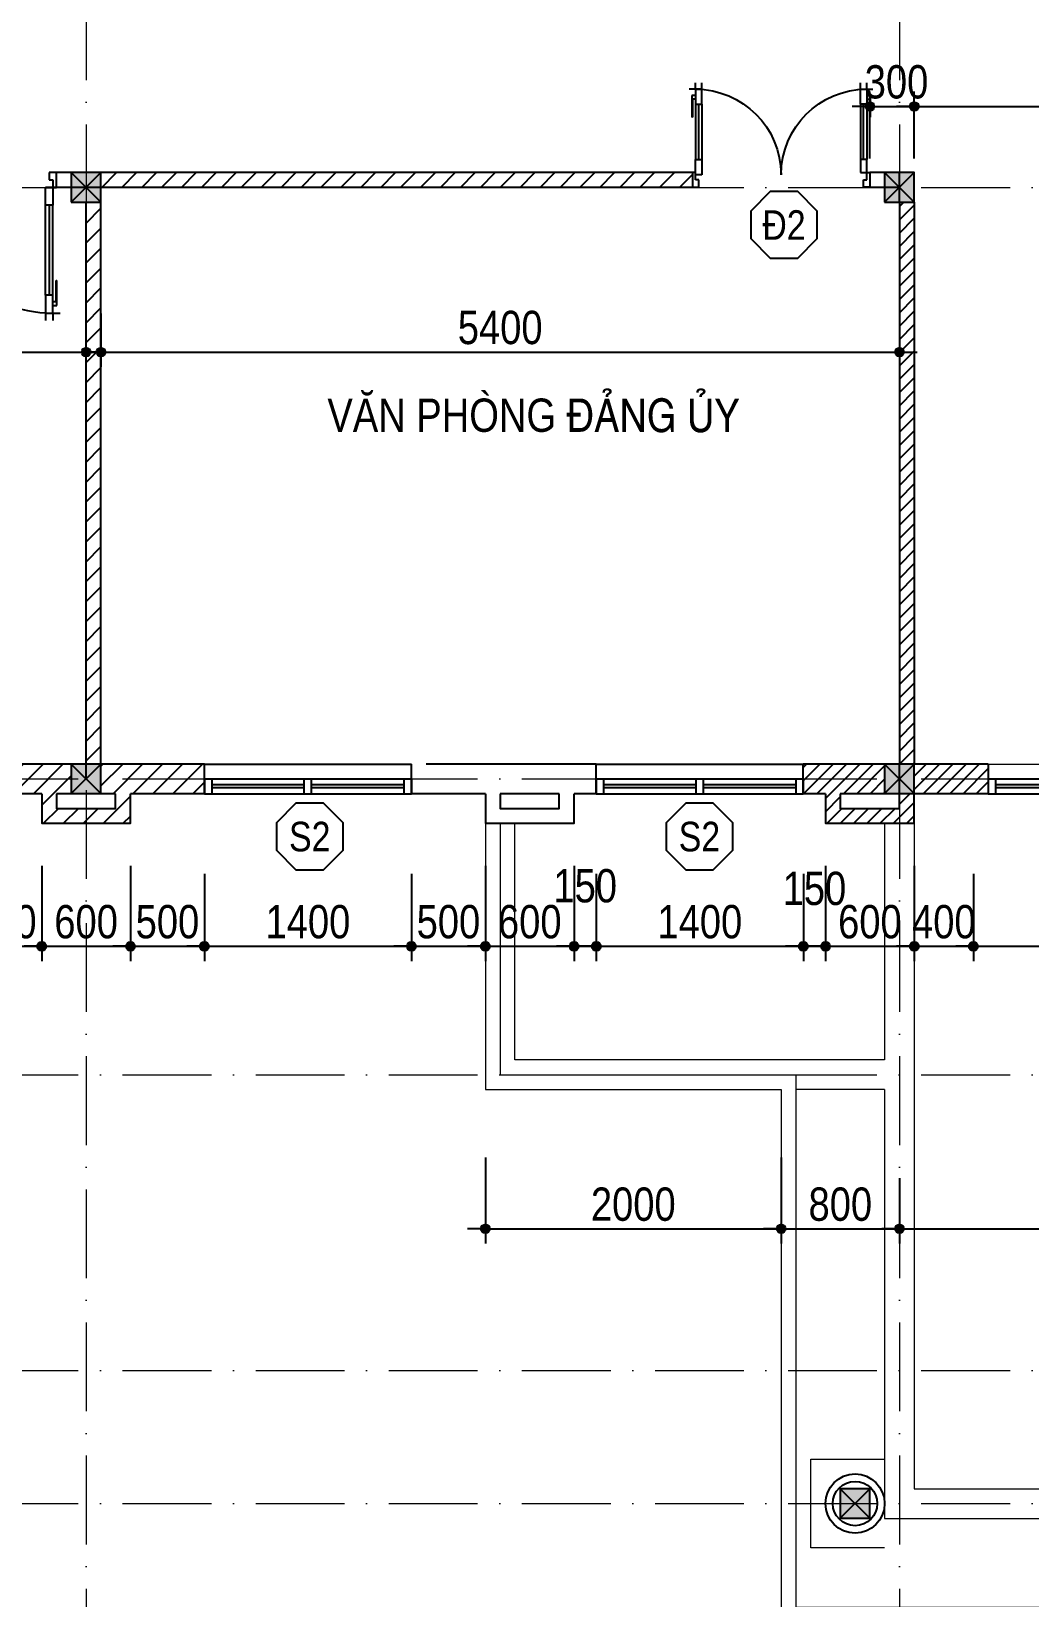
# Model space of a CAD drawing. Extents: x -1107188 to -523840, y 39692 to 514392.
# Drawn here: x -1050961 to -1044211, y 494816 to 505407 of the extents above; entities that cross this region are included whole.
import ezdxf
from ezdxf.enums import TextEntityAlignment as Align

# ---------------------------------------------------------------- set-up
doc = ezdxf.new("R2010")
doc.units = 0
doc.linetypes.add('ACAD_ISO10W100', pattern=[18, 12, -3, 0, -3])
doc.layers.get('DEFPOINTS').update_dxf_attribs({"linetype": 'CONTINUOUS'})
for name, color, linetype in [('009', 251, 'CONTINUOUS'), ('DIM', 1, 'CONTINUOUS'), ('DOOR', 20, 'CONTINUOUS'), ('MEDIUM', 2, 'CONTINUOUS'), ('TAGS', 60, 'CONTINUOUS'), ('TEXT', 7, 'CONTINUOUS'), ('TUONG', 131, 'CONTINUOUS'), ('WALL', 4, 'CONTINUOUS')]:
    doc.layers.add(name, color=color, linetype=linetype)
doc.layers.add('NET-THAY', color=2, linetype='CONTINUOUS', lineweight=13)
doc.layers.add('TRUC', color=24, linetype='CONTINUOUS', lineweight=0)
doc.styles.add('1', font='', dxfattribs={"height": 250})
doc.styles.add('HEL-CONDENSE', font='')
doc.styles.add('VNI-HELVE-CONDENSEN', font='')
doc.styles.get('1').set_extended_font_data('VNI-Helve-Condense')
doc.styles.get('HEL-CONDENSE').set_extended_font_data('VNI-Helve-Condense')
doc.styles.get('VNI-HELVE-CONDENSEN').set_extended_font_data('VNI-Helve-Condense')
doc.dimstyles.new('D100', dxfattribs={"dimtxt": 225, "dimasz": 1.2, "dimexe": 100, "dimexo": 0, "dimgap": 50, "dimtad": 1, "dimdec": 0, "dimzin": 13, "dimdsep": 46, "dimtxsty": 'HEL-CONDENSE', "dimblk": 'D50', "dimcen": 0, "dimclrd": 1, "dimclre": 1, "dimclrt": 7, "dimadec": 0, "dimazin": 0, "dimtfac": 1, "dimtdec": 0, "dimtmove": 0, "dimatfit": 3, "dimldrblk": 'D50', "dimfxl": 1, "dimtolj": 1, "dimtzin": 13, "dimarcsym": 0})

# ---------------------------------------------------------------- blocks, each defined once
blk = doc.blocks.new('A$C6E0044D6')
at = {"layer": 'DOOR'}
for p, q in [((-25, 925), (-25, 975)), ((25, 925), (25, 975)), ((-25, 925), (-75, 925)), ((-25, 874), (-53, 874)), ((-53, 874), (-53, 705)), ((25, 925), (-25, 925)), ((-25, 925), (-25, 805)), ((-25, 874), (-25, 846)), ((25, 805), (25, 925)), ((-25, 846), (-48, 846)), ((-48, 846), (-48, 705)), ((-25, 828), (-25, 195)), ((-25, 805), (25, 805)), ((0, 195), (0, 805)), ((25, 805), (25, 195)), ((-48, 705), (-53, 705)), ((-25, 195), (25, 195)), ((-25, 75), (-25, 195)), ((25, 195), (25, 75)), ((-25, 75), (-50, 75)), ((-50, 75), (-50, -25)), ((-25, 25), (-25, 75)), ((25, 75), (-25, 75)), ((0, 25), (-25, 25)), ((0, -25), (0, 25)), ((800, -25), (800, 25)), ((800, 25), (825, 25)), ((825, 25), (825, 75)), ((825, 75), (850, 75)), ((850, 75), (850, -25)), ((-50, -25), (0, -25)), ((850, -25), (800, -25))]:
    blk.add_line(p, q, dxfattribs=at)
at = {"layer": 'DOOR', "color": 251}
blk.add_arc((-25, 75), 850, 0, 90, dxfattribs=at)
blk = doc.blocks.new('s11')
at = {"layer": 'DOOR'}
for p, q in [((0, 0), (0, -100)), ((1400, 0), (0, 0)), ((50, 0), (50, -100)), ((1350, 0), (1350, -100)), ((1400, 0), (1400, -100)), ((1400, -100), (0, -100))]:
    blk.add_line(p, q, dxfattribs=at)
at = {"layer": 'DOOR', "linetype": 'ByBlock', "lineweight": -2}
for p, q in [((675, -100), (675, 0)), ((725, -100), (725, 0))]:
    blk.add_line(p, q, dxfattribs=at)
at = {"layer": 'DOOR', "color": 251}
for p, q in [((50, -40), (675, -40)), ((50, -60), (675, -60)), ((725, -40), (1350, -40)), ((725, -60), (1350, -60))]:
    blk.add_line(p, q, dxfattribs=at)
blk = doc.blocks.new('A$C225A2996')
at = {"layer": 'WALL'}
blk.add_hatch(color=4, dxfattribs=at).paths.add_polyline_path([(531, 82), (731, 82), (731, 282), (531, 282)])
at = {"layer": 'WALL', "color": 4}
for p, q in [((531, 282), (731, 82)), ((531, 82), (731, 282))]:
    blk.add_line(p, q, dxfattribs=at)
blk.add_lwpolyline([(531, 82), (731, 82), (731, 282), (531, 282)], close=True, dxfattribs=at)
blk = doc.blocks.new('KH-CUADI')
at = {"layer": 'TAGS'}
blk.add_lwpolyline([(-124, 300), (-300, 124), (-300, -124), (-124, -300), (124, -300), (300, -124), (300, 124), (124, 300)], close=True, dxfattribs=at)
at = {"layer": 'TAGS', "style": 'VNI-HELVE-CONDENSEN'}
blk.add_attdef('D', text='', height=300, dxfattribs=at).set_placement((0, 0), align=Align.MIDDLE)
blk = doc.blocks.new('A$C48B57989')
at = {"layer": 'DOOR'}
for p, q in [((-446, 752), (-403, 752)), ((-446, 652), (-446, 752)), ((-403, 752), (-403, 702)), ((711, 752), (711, 702)), ((754, 752), (711, 752)), ((754, 652), (754, 752)), ((-425, 652), (-446, 652)), ((-403, 702), (-425, 702)), ((-425, 702), (-425, 652)), ((-382, 667), (-425, 667)), ((-425, 667), (-425, 564)), ((-382, 564), (-382, 667)), ((690, 564), (690, 652)), ((690, 652), (733, 652)), ((711, 702), (733, 702)), ((733, 702), (733, 652)), ((733, 652), (754, 652)), ((733, 652), (733, 564)), ((-425, 564), (-382, 564)), ((-425, 171), (-425, 564)), ((-403, 564), (-403, 191)), ((-382, 191), (-382, 564)), ((690, 191), (690, 564)), ((733, 564), (690, 564)), ((711, 564), (711, 191)), ((733, 171), (733, 564)), ((-449, 132), (-449, 277)), ((-444, 277), (-449, 277)), ((-444, 156), (-444, 277)), ((752, 156), (752, 277)), ((752, 277), (757, 277)), ((757, 132), (757, 277)), ((-425, 132), (-449, 132)), ((-425, 156), (-444, 156)), ((-425, 191), (-382, 191)), ((-425, 88), (-425, 191)), ((-425, 132), (-425, 156)), ((-382, 191), (-382, 88)), ((733, 191), (690, 191)), ((690, 191), (690, 88)), ((733, 88), (733, 191)), ((733, 132), (733, 156)), ((733, 156), (752, 156)), ((733, 132), (757, 132)), ((-425, 88), (-467, 88)), ((-425, 88), (-425, 45)), ((-382, 88), (-425, 88)), ((-382, 88), (-382, 45)), ((690, 88), (690, 45)), ((690, 88), (733, 88)), ((733, 88), (733, 45)), ((733, 88), (775, 88))]:
    blk.add_line(p, q, dxfattribs=at)
at = {"layer": 'DOOR', "color": 251}
for centre, major_axis, start_param, end_param in [((-425, 667), (409, 409), 3.926991, 5.497787), ((733, 667), (-409, 409), 0.785398, 2.356194)]:
    blk.add_ellipse(centre, major_axis=major_axis, ratio=1, start_param=start_param, end_param=end_param, dxfattribs=at)
blk = doc.blocks.new('D50')
at = {"layer": 'DIM'}
blk.add_hatch(color=256, dxfattribs=at).paths.add_polyline_path([(25, 0, 1), (-25, 0, 1)])
blk.add_line((25, 0), (100, 0), dxfattribs=at)
blk.add_circle((0, 0), 25, dxfattribs=at)
blk = doc.blocks.new('*D442')
at = {"layer": 'DEFPOINTS', "color": 0, "transparency": 16777216}
for p in [(-1051391, 499709), (-1050891, 499763), (-1050891, 499220)]:
    blk.add_point(p, dxfattribs=at)
at = {"layer": 'DIM', "color": 1, "lineweight": -2, "transparency": 16777216}
for p, q in [((-1051391, 499709), (-1051391, 499120)), ((-1050891, 499763), (-1050891, 499120)), ((-1051390, 499220), (-1050893, 499220))]:
    blk.add_line(p, q, dxfattribs=at)
at = {"layer": 'DIM', "color": 1, "lineweight": -2, "transparency": 16777216, "xscale": 1.199999999999999, "yscale": 1.199999999999999, "zscale": 1.199999999999999, "rotation": 180}
blk.add_blockref('D50', (-1051391, 499220), dxfattribs=at)
at = {"layer": 'DIM', "color": 1, "lineweight": -2, "transparency": 16777216, "xscale": 1.199999999999999, "yscale": 1.199999999999999, "zscale": 1.199999999999999}
blk.add_blockref('D50', (-1050891, 499220), dxfattribs=at)
at = {"layer": 'DIM', "color": 7, "transparency": 16777216, "insert": (-1051141, 499385), "char_height": 225, "attachment_point": 5, "style": 'HEL-CONDENSE'}
blk.add_mtext('\\A1;500', dxfattribs=at)
blk = doc.blocks.new('*D443')
at = {"layer": 'DEFPOINTS', "color": 0, "transparency": 16777216}
for p in [(-1050891, 499763), (-1050291, 499763), (-1050291, 499220)]:
    blk.add_point(p, dxfattribs=at)
at = {"layer": 'DIM', "color": 1, "lineweight": -2, "transparency": 16777216}
for p, q in [((-1050891, 499763), (-1050891, 499120)), ((-1050291, 499763), (-1050291, 499120)), ((-1050890, 499220), (-1050293, 499220))]:
    blk.add_line(p, q, dxfattribs=at)
at = {"layer": 'DIM', "color": 1, "lineweight": -2, "transparency": 16777216, "xscale": 1.199999999999999, "yscale": 1.199999999999999, "zscale": 1.199999999999999, "rotation": 180}
blk.add_blockref('D50', (-1050891, 499220), dxfattribs=at)
at = {"layer": 'DIM', "color": 1, "lineweight": -2, "transparency": 16777216, "xscale": 1.199999999999999, "yscale": 1.199999999999999, "zscale": 1.199999999999999}
blk.add_blockref('D50', (-1050291, 499220), dxfattribs=at)
at = {"layer": 'DIM', "color": 7, "transparency": 16777216, "insert": (-1050591, 499385), "char_height": 225, "attachment_point": 5, "style": 'HEL-CONDENSE'}
blk.add_mtext('\\A1;600', dxfattribs=at)
blk = doc.blocks.new('*D444')
at = {"layer": 'DEFPOINTS', "color": 0, "transparency": 16777216}
for p in [(-1050291, 499763), (-1049791, 499709), (-1049791, 499220)]:
    blk.add_point(p, dxfattribs=at)
at = {"layer": 'DIM', "color": 1, "lineweight": -2, "transparency": 16777216}
for p, q in [((-1050291, 499763), (-1050291, 499120)), ((-1049791, 499709), (-1049791, 499120)), ((-1050290, 499220), (-1049793, 499220))]:
    blk.add_line(p, q, dxfattribs=at)
at = {"layer": 'DIM', "color": 1, "lineweight": -2, "transparency": 16777216, "xscale": 1.199999999999999, "yscale": 1.199999999999999, "zscale": 1.199999999999999, "rotation": 180}
blk.add_blockref('D50', (-1050291, 499220), dxfattribs=at)
at = {"layer": 'DIM', "color": 1, "lineweight": -2, "transparency": 16777216, "xscale": 1.199999999999999, "yscale": 1.199999999999999, "zscale": 1.199999999999999}
blk.add_blockref('D50', (-1049791, 499220), dxfattribs=at)
at = {"layer": 'DIM', "color": 7, "transparency": 16777216, "insert": (-1050041, 499385), "char_height": 225, "attachment_point": 5, "style": 'HEL-CONDENSE'}
blk.add_mtext('\\A1;500', dxfattribs=at)
blk = doc.blocks.new('*D445')
at = {"layer": 'DEFPOINTS', "color": 0, "transparency": 16777216}
for p in [(-1049791, 499709), (-1048391, 499709), (-1048391, 499220)]:
    blk.add_point(p, dxfattribs=at)
at = {"layer": 'DIM', "color": 1, "lineweight": -2, "transparency": 16777216}
for p, q in [((-1049791, 499709), (-1049791, 499120)), ((-1048391, 499709), (-1048391, 499120)), ((-1049790, 499220), (-1048393, 499220))]:
    blk.add_line(p, q, dxfattribs=at)
at = {"layer": 'DIM', "color": 1, "lineweight": -2, "transparency": 16777216, "xscale": 1.199999999999999, "yscale": 1.199999999999999, "zscale": 1.199999999999999, "rotation": 180}
blk.add_blockref('D50', (-1049791, 499220), dxfattribs=at)
at = {"layer": 'DIM', "color": 1, "lineweight": -2, "transparency": 16777216, "xscale": 1.199999999999999, "yscale": 1.199999999999999, "zscale": 1.199999999999999}
blk.add_blockref('D50', (-1048391, 499220), dxfattribs=at)
at = {"layer": 'DIM', "color": 7, "transparency": 16777216, "insert": (-1049091, 499385), "char_height": 225, "attachment_point": 5, "style": 'HEL-CONDENSE'}
blk.add_mtext('\\A1;1400', dxfattribs=at)
blk = doc.blocks.new('*D446')
at = {"layer": 'DEFPOINTS', "color": 0, "transparency": 16777216}
for p in [(-1048391, 499709), (-1047891, 499763), (-1047891, 499220)]:
    blk.add_point(p, dxfattribs=at)
at = {"layer": 'DIM', "color": 1, "lineweight": -2, "transparency": 16777216}
for p, q in [((-1048391, 499709), (-1048391, 499120)), ((-1047891, 499763), (-1047891, 499120)), ((-1048390, 499220), (-1047893, 499220))]:
    blk.add_line(p, q, dxfattribs=at)
at = {"layer": 'DIM', "color": 1, "lineweight": -2, "transparency": 16777216, "xscale": 1.199999999999999, "yscale": 1.199999999999999, "zscale": 1.199999999999999, "rotation": 180}
blk.add_blockref('D50', (-1048391, 499220), dxfattribs=at)
at = {"layer": 'DIM', "color": 1, "lineweight": -2, "transparency": 16777216, "xscale": 1.199999999999999, "yscale": 1.199999999999999, "zscale": 1.199999999999999}
blk.add_blockref('D50', (-1047891, 499220), dxfattribs=at)
at = {"layer": 'DIM', "color": 7, "transparency": 16777216, "insert": (-1048141, 499385), "char_height": 225, "attachment_point": 5, "style": 'HEL-CONDENSE'}
blk.add_mtext('\\A1;500', dxfattribs=at)
blk = doc.blocks.new('*D447')
at = {"layer": 'DEFPOINTS', "color": 0, "transparency": 16777216}
for p in [(-1047891, 499763), (-1047291, 499763), (-1047291, 499220)]:
    blk.add_point(p, dxfattribs=at)
at = {"layer": 'DIM', "color": 1, "lineweight": -2, "transparency": 16777216}
for p, q in [((-1047891, 499763), (-1047891, 499120)), ((-1047291, 499763), (-1047291, 499120)), ((-1047890, 499220), (-1047293, 499220))]:
    blk.add_line(p, q, dxfattribs=at)
at = {"layer": 'DIM', "color": 1, "lineweight": -2, "transparency": 16777216, "xscale": 1.199999999999999, "yscale": 1.199999999999999, "zscale": 1.199999999999999, "rotation": 180}
blk.add_blockref('D50', (-1047891, 499220), dxfattribs=at)
at = {"layer": 'DIM', "color": 1, "lineweight": -2, "transparency": 16777216, "xscale": 1.199999999999999, "yscale": 1.199999999999999, "zscale": 1.199999999999999}
blk.add_blockref('D50', (-1047291, 499220), dxfattribs=at)
at = {"layer": 'DIM', "color": 7, "transparency": 16777216, "insert": (-1047591, 499385), "char_height": 225, "attachment_point": 5, "style": 'HEL-CONDENSE'}
blk.add_mtext('\\A1;600', dxfattribs=at)
blk = doc.blocks.new('*D448')
at = {"layer": 'DEFPOINTS', "color": 0, "transparency": 16777216}
for p in [(-1047291, 499763), (-1047141, 499709), (-1047141, 499220)]:
    blk.add_point(p, dxfattribs=at)
at = {"layer": 'DIM', "color": 1, "lineweight": -2, "transparency": 16777216}
for p, q in [((-1047291, 499763), (-1047291, 499120)), ((-1047141, 499709), (-1047141, 499120)), ((-1047290, 499220), (-1047143, 499220))]:
    blk.add_line(p, q, dxfattribs=at)
at = {"layer": 'DIM', "color": 1, "lineweight": -2, "transparency": 16777216, "xscale": 1.199999999999999, "yscale": 1.199999999999999, "zscale": 1.199999999999999, "rotation": 180}
blk.add_blockref('D50', (-1047291, 499220), dxfattribs=at)
at = {"layer": 'DIM', "color": 1, "lineweight": -2, "transparency": 16777216, "xscale": 1.199999999999999, "yscale": 1.199999999999999, "zscale": 1.199999999999999}
blk.add_blockref('D50', (-1047141, 499220), dxfattribs=at)
at = {"layer": 'DIM', "color": 7, "transparency": 16777216, "insert": (-1047216, 499628), "char_height": 225, "attachment_point": 5, "style": 'HEL-CONDENSE'}
blk.add_mtext('\\A1;150', dxfattribs=at)
blk = doc.blocks.new('*D449')
at = {"layer": 'DEFPOINTS', "color": 0, "transparency": 16777216}
for p in [(-1047141, 499709), (-1045741, 499709), (-1045741, 499220)]:
    blk.add_point(p, dxfattribs=at)
at = {"layer": 'DIM', "color": 1, "lineweight": -2, "transparency": 16777216}
for p, q in [((-1047141, 499709), (-1047141, 499120)), ((-1045741, 499709), (-1045741, 499120)), ((-1047140, 499220), (-1045743, 499220))]:
    blk.add_line(p, q, dxfattribs=at)
at = {"layer": 'DIM', "color": 1, "lineweight": -2, "transparency": 16777216, "xscale": 1.199999999999999, "yscale": 1.199999999999999, "zscale": 1.199999999999999, "rotation": 180}
blk.add_blockref('D50', (-1047141, 499220), dxfattribs=at)
at = {"layer": 'DIM', "color": 1, "lineweight": -2, "transparency": 16777216, "xscale": 1.199999999999999, "yscale": 1.199999999999999, "zscale": 1.199999999999999}
blk.add_blockref('D50', (-1045741, 499220), dxfattribs=at)
at = {"layer": 'DIM', "color": 7, "transparency": 16777216, "insert": (-1046441, 499385), "char_height": 225, "attachment_point": 5, "style": 'HEL-CONDENSE'}
blk.add_mtext('\\A1;1400', dxfattribs=at)
blk = doc.blocks.new('*D450')
at = {"layer": 'DEFPOINTS', "color": 0, "transparency": 16777216}
for p in [(-1045741, 499709), (-1045591, 499763), (-1045591, 499220)]:
    blk.add_point(p, dxfattribs=at)
at = {"layer": 'DIM', "color": 1, "lineweight": -2, "transparency": 16777216}
for p, q in [((-1045741, 499709), (-1045741, 499120)), ((-1045591, 499763), (-1045591, 499120)), ((-1045740, 499220), (-1045593, 499220))]:
    blk.add_line(p, q, dxfattribs=at)
at = {"layer": 'DIM', "color": 1, "lineweight": -2, "transparency": 16777216, "xscale": 1.199999999999999, "yscale": 1.199999999999999, "zscale": 1.199999999999999, "rotation": 180}
blk.add_blockref('D50', (-1045741, 499220), dxfattribs=at)
at = {"layer": 'DIM', "color": 1, "lineweight": -2, "transparency": 16777216, "xscale": 1.199999999999999, "yscale": 1.199999999999999, "zscale": 1.199999999999999}
blk.add_blockref('D50', (-1045591, 499220), dxfattribs=at)
at = {"layer": 'DIM', "color": 7, "transparency": 16777216, "insert": (-1045666, 499610), "char_height": 225, "attachment_point": 5, "style": 'HEL-CONDENSE'}
blk.add_mtext('\\A1;150', dxfattribs=at)
blk = doc.blocks.new('*D451')
at = {"layer": 'DEFPOINTS', "color": 0, "transparency": 16777216}
for p in [(-1045591, 499763), (-1044991, 499763), (-1044991, 499220)]:
    blk.add_point(p, dxfattribs=at)
at = {"layer": 'DIM', "color": 1, "lineweight": -2, "transparency": 16777216}
for p, q in [((-1045591, 499763), (-1045591, 499120)), ((-1044991, 499763), (-1044991, 499120)), ((-1045590, 499220), (-1044993, 499220))]:
    blk.add_line(p, q, dxfattribs=at)
at = {"layer": 'DIM', "color": 1, "lineweight": -2, "transparency": 16777216, "xscale": 1.199999999999999, "yscale": 1.199999999999999, "zscale": 1.199999999999999, "rotation": 180}
blk.add_blockref('D50', (-1045591, 499220), dxfattribs=at)
at = {"layer": 'DIM', "color": 1, "lineweight": -2, "transparency": 16777216, "xscale": 1.199999999999999, "yscale": 1.199999999999999, "zscale": 1.199999999999999}
blk.add_blockref('D50', (-1044991, 499220), dxfattribs=at)
at = {"layer": 'DIM', "color": 7, "transparency": 16777216, "insert": (-1045291, 499385), "char_height": 225, "attachment_point": 5, "style": 'HEL-CONDENSE'}
blk.add_mtext('\\A1;600', dxfattribs=at)
blk = doc.blocks.new('*D452')
at = {"layer": 'DEFPOINTS', "color": 0, "transparency": 16777216}
for p in [(-1044991, 499763), (-1044591, 499709), (-1044591, 499220)]:
    blk.add_point(p, dxfattribs=at)
at = {"layer": 'DIM', "color": 1, "lineweight": -2, "transparency": 16777216}
for p, q in [((-1044991, 499763), (-1044991, 499120)), ((-1044591, 499709), (-1044591, 499120)), ((-1044990, 499220), (-1044593, 499220))]:
    blk.add_line(p, q, dxfattribs=at)
at = {"layer": 'DIM', "color": 1, "lineweight": -2, "transparency": 16777216, "xscale": 1.199999999999999, "yscale": 1.199999999999999, "zscale": 1.199999999999999, "rotation": 180}
blk.add_blockref('D50', (-1044991, 499220), dxfattribs=at)
at = {"layer": 'DIM', "color": 1, "lineweight": -2, "transparency": 16777216, "xscale": 1.199999999999999, "yscale": 1.199999999999999, "zscale": 1.199999999999999}
blk.add_blockref('D50', (-1044591, 499220), dxfattribs=at)
at = {"layer": 'DIM', "color": 7, "transparency": 16777216, "insert": (-1044791, 499385), "char_height": 225, "attachment_point": 5, "style": 'HEL-CONDENSE'}
blk.add_mtext('\\A1;400', dxfattribs=at)
blk = doc.blocks.new('*D453')
at = {"layer": 'DEFPOINTS', "color": 0, "transparency": 16777216}
for p in [(-1044591, 499709), (-1041591, 499709), (-1041591, 499220)]:
    blk.add_point(p, dxfattribs=at)
at = {"layer": 'DIM', "color": 1, "lineweight": -2, "transparency": 16777216}
for p, q in [((-1044591, 499709), (-1044591, 499120)), ((-1041591, 499709), (-1041591, 499120)), ((-1044590, 499220), (-1041593, 499220))]:
    blk.add_line(p, q, dxfattribs=at)
at = {"layer": 'DIM', "color": 1, "lineweight": -2, "transparency": 16777216, "xscale": 1.199999999999999, "yscale": 1.199999999999999, "zscale": 1.199999999999999, "rotation": 180}
blk.add_blockref('D50', (-1044591, 499220), dxfattribs=at)
at = {"layer": 'DIM', "color": 1, "lineweight": -2, "transparency": 16777216, "xscale": 1.199999999999999, "yscale": 1.199999999999999, "zscale": 1.199999999999999}
blk.add_blockref('D50', (-1041591, 499220), dxfattribs=at)
at = {"layer": 'DIM', "color": 7, "transparency": 16777216, "insert": (-1043091, 499385), "char_height": 225, "attachment_point": 5, "style": 'HEL-CONDENSE'}
blk.add_mtext('\\A1;3000', dxfattribs=at)
blk = doc.blocks.new('*D477')
at = {"layer": 'DEFPOINTS', "color": 0, "transparency": 16777216}
for p in [(-1044991, 504899), (-1045291, 504546), (-1044991, 504546)]:
    blk.add_point(p, dxfattribs=at)
at = {"layer": 'DIM', "color": 1, "lineweight": -2, "transparency": 16777216}
for p, q in [((-1045291, 504546), (-1045291, 504999)), ((-1045290, 504899), (-1044993, 504899)), ((-1044991, 504546), (-1044991, 504999))]:
    blk.add_line(p, q, dxfattribs=at)
at = {"layer": 'DIM', "color": 1, "lineweight": -2, "transparency": 16777216, "xscale": 1.199999999999999, "yscale": 1.199999999999999, "zscale": 1.199999999999999, "rotation": 180}
blk.add_blockref('D50', (-1045291, 504899), dxfattribs=at)
at = {"layer": 'DIM', "color": 1, "lineweight": -2, "transparency": 16777216, "xscale": 1.199999999999999, "yscale": 1.199999999999999, "zscale": 1.199999999999999}
blk.add_blockref('D50', (-1044991, 504899), dxfattribs=at)
at = {"layer": 'DIM', "color": 7, "transparency": 16777216, "insert": (-1045111, 505064), "char_height": 225, "attachment_point": 5, "style": 'HEL-CONDENSE'}
blk.add_mtext('\\A1;300', dxfattribs=at)
blk = doc.blocks.new('*D478')
at = {"layer": 'DEFPOINTS', "color": 0, "transparency": 16777216}
for p in [(-1041191, 504899), (-1044991, 504546), (-1041191, 504546)]:
    blk.add_point(p, dxfattribs=at)
at = {"layer": 'DIM', "color": 1, "lineweight": -2, "transparency": 16777216}
for p, q in [((-1044991, 504546), (-1044991, 504999)), ((-1044990, 504899), (-1041193, 504899)), ((-1041191, 504546), (-1041191, 504999))]:
    blk.add_line(p, q, dxfattribs=at)
at = {"layer": 'DIM', "color": 1, "lineweight": -2, "transparency": 16777216, "xscale": 1.199999999999999, "yscale": 1.199999999999999, "zscale": 1.199999999999999, "rotation": 180}
blk.add_blockref('D50', (-1044991, 504899), dxfattribs=at)
at = {"layer": 'DIM', "color": 1, "lineweight": -2, "transparency": 16777216, "xscale": 1.199999999999999, "yscale": 1.199999999999999, "zscale": 1.199999999999999}
blk.add_blockref('D50', (-1041191, 504899), dxfattribs=at)
at = {"layer": 'DIM', "color": 7, "transparency": 16777216, "insert": (-1043091, 505064), "char_height": 225, "attachment_point": 5, "style": 'HEL-CONDENSE'}
blk.add_mtext('\\A1;3800', dxfattribs=at)
blk = doc.blocks.new('*D403')
at = {"layer": 'DEFPOINTS', "color": 0, "transparency": 16777216}
for p in [(-1047891, 497791), (-1045891, 497791), (-1045891, 497310)]:
    blk.add_point(p, dxfattribs=at)
at = {"layer": 'DIM', "color": 1, "lineweight": -2, "transparency": 16777216}
for p, q in [((-1047891, 497791), (-1047891, 497210)), ((-1045891, 497791), (-1045891, 497210)), ((-1047890, 497310), (-1045893, 497310))]:
    blk.add_line(p, q, dxfattribs=at)
at = {"layer": 'DIM', "color": 1, "lineweight": -2, "transparency": 16777216, "xscale": 1.199999999999999, "yscale": 1.199999999999999, "zscale": 1.199999999999999, "rotation": 180}
blk.add_blockref('D50', (-1047891, 497310), dxfattribs=at)
at = {"layer": 'DIM', "color": 1, "lineweight": -2, "transparency": 16777216, "xscale": 1.199999999999999, "yscale": 1.199999999999999, "zscale": 1.199999999999999}
blk.add_blockref('D50', (-1045891, 497310), dxfattribs=at)
at = {"layer": 'DIM', "color": 7, "transparency": 16777216, "insert": (-1046891, 497475), "char_height": 225, "attachment_point": 5, "style": 'HEL-CONDENSE'}
blk.add_mtext('\\A1;2000', dxfattribs=at)
blk = doc.blocks.new('*D404')
at = {"layer": 'DEFPOINTS', "color": 0, "transparency": 16777216}
for p in [(-1045891, 497791), (-1045091, 497652), (-1045091, 497310)]:
    blk.add_point(p, dxfattribs=at)
at = {"layer": 'DIM', "color": 1, "lineweight": -2, "transparency": 16777216}
for p, q in [((-1045891, 497791), (-1045891, 497210)), ((-1045091, 497652), (-1045091, 497210)), ((-1045890, 497310), (-1045093, 497310))]:
    blk.add_line(p, q, dxfattribs=at)
at = {"layer": 'DIM', "color": 1, "lineweight": -2, "transparency": 16777216, "xscale": 1.199999999999999, "yscale": 1.199999999999999, "zscale": 1.199999999999999, "rotation": 180}
blk.add_blockref('D50', (-1045891, 497310), dxfattribs=at)
at = {"layer": 'DIM', "color": 1, "lineweight": -2, "transparency": 16777216, "xscale": 1.199999999999999, "yscale": 1.199999999999999, "zscale": 1.199999999999999}
blk.add_blockref('D50', (-1045091, 497310), dxfattribs=at)
at = {"layer": 'DIM', "color": 7, "transparency": 16777216, "insert": (-1045491, 497475), "char_height": 225, "attachment_point": 5, "style": 'HEL-CONDENSE'}
blk.add_mtext('\\A1;800', dxfattribs=at)
blk = doc.blocks.new('*D405')
at = {"layer": 'DEFPOINTS', "color": 0, "transparency": 16777216}
for p in [(-1041091, 497699), (-1045091, 497652), (-1041091, 497310)]:
    blk.add_point(p, dxfattribs=at)
at = {"layer": 'DIM', "color": 1, "lineweight": -2, "transparency": 16777216}
for p, q in [((-1041091, 497699), (-1041091, 497210)), ((-1045091, 497652), (-1045091, 497210)), ((-1045090, 497310), (-1041093, 497310))]:
    blk.add_line(p, q, dxfattribs=at)
at = {"layer": 'DIM', "color": 1, "lineweight": -2, "transparency": 16777216, "xscale": 1.199999999999999, "yscale": 1.199999999999999, "zscale": 1.199999999999999, "rotation": 180}
blk.add_blockref('D50', (-1045091, 497310), dxfattribs=at)
at = {"layer": 'DIM', "color": 1, "lineweight": -2, "transparency": 16777216, "xscale": 1.199999999999999, "yscale": 1.199999999999999, "zscale": 1.199999999999999}
blk.add_blockref('D50', (-1041091, 497310), dxfattribs=at)
at = {"layer": 'DIM', "color": 7, "transparency": 16777216, "insert": (-1043091, 497475), "char_height": 225, "attachment_point": 5, "style": 'HEL-CONDENSE'}
blk.add_mtext('\\A1;4000', dxfattribs=at)
blk = doc.blocks.new('*D568')
at = {"layer": 'DEFPOINTS', "color": 0, "transparency": 16777216}
for p in [(-1050591, 503238), (-1053591, 503047), (-1050591, 503047)]:
    blk.add_point(p, dxfattribs=at)
at = {"layer": 'DIM', "color": 1, "lineweight": -2, "transparency": 16777216}
for p, q in [((-1053591, 503047), (-1053591, 503338)), ((-1050591, 503047), (-1050591, 503338)), ((-1053590, 503238), (-1050593, 503238))]:
    blk.add_line(p, q, dxfattribs=at)
at = {"layer": 'DIM', "color": 1, "lineweight": -2, "transparency": 16777216, "xscale": 1.199999999999999, "yscale": 1.199999999999999, "zscale": 1.199999999999999, "rotation": 180}
blk.add_blockref('D50', (-1053591, 503238), dxfattribs=at)
at = {"layer": 'DIM', "color": 1, "lineweight": -2, "transparency": 16777216, "xscale": 1.199999999999999, "yscale": 1.199999999999999, "zscale": 1.199999999999999}
blk.add_blockref('D50', (-1050591, 503238), dxfattribs=at)
at = {"layer": 'DIM', "color": 7, "transparency": 16777216, "insert": (-1052091, 503403), "char_height": 225, "attachment_point": 5, "style": 'HEL-CONDENSE'}
blk.add_mtext('\\A1;3000', dxfattribs=at)
blk = doc.blocks.new('*D569')
at = {"layer": 'DEFPOINTS', "color": 0, "transparency": 16777216}
for p in [(-1050491, 503500), (-1045091, 503500), (-1045091, 503238)]:
    blk.add_point(p, dxfattribs=at)
at = {"layer": 'DIM', "color": 1, "lineweight": -2, "transparency": 16777216}
for p, q in [((-1050491, 503500), (-1050491, 503138)), ((-1045091, 503500), (-1045091, 503138)), ((-1050490, 503238), (-1045093, 503238))]:
    blk.add_line(p, q, dxfattribs=at)
at = {"layer": 'DIM', "color": 1, "lineweight": -2, "transparency": 16777216, "xscale": 1.199999999999999, "yscale": 1.199999999999999, "zscale": 1.199999999999999, "rotation": 180}
blk.add_blockref('D50', (-1050491, 503238), dxfattribs=at)
at = {"layer": 'DIM', "color": 1, "lineweight": -2, "transparency": 16777216, "xscale": 1.199999999999999, "yscale": 1.199999999999999, "zscale": 1.199999999999999}
blk.add_blockref('D50', (-1045091, 503238), dxfattribs=at)
at = {"layer": 'DIM', "color": 7, "transparency": 16777216, "insert": (-1047791, 503403), "char_height": 225, "attachment_point": 5, "style": 'HEL-CONDENSE'}
blk.add_mtext('\\A1;5400', dxfattribs=at)

msp = doc.modelspace()

# ---------------------------------------------------------------- hatches: boundary and pattern name
at = {"layer": '009'}
h = msp.add_hatch(dxfattribs=at)
h.set_pattern_fill('ANSI31', color=256, scale=30, style=0)
h.set_pattern_definition([(45, (-2362596.62, 165205.8), (-67.351921, 67.351921), [])])
h.paths.add_polyline_path([(-1055091.449, 504451.964), (-1059491.449, 504451.964), (-1059491.449, 504351.964), (-1055091.449, 504351.964)])
h.paths.add_polyline_path([(-1053591.449, 504251.964), (-1053691.449, 504251.964), (-1053691.449, 500451.964), (-1053591.449, 500451.964)])
h.paths.add_polyline_path([(-1051691.449, 504451.964), (-1053491.449, 504451.964), (-1053491.449, 504351.964), (-1051691.449, 504351.964)])
h.paths.add_polyline_path([(-1050491.449, 504251.964), (-1050591.449, 504251.964), (-1050591.449, 500451.964), (-1050491.449, 500451.964)])
h.paths.add_polyline_path([(-1046491.449, 504451.964), (-1050491.449, 504451.964), (-1050491.449, 504351.964), (-1049691.449, 504351.964), (-1046491.449, 504351.964)])
h.paths.add_polyline_path([(-1050691.449, 500451.964), (-1051391.449, 500451.964), (-1051391.449, 500251.964), (-1050891.449, 500251.964), (-1050891.449, 500051.964), (-1050291.449, 500051.964), (-1050291.449, 500251.964), (-1049791.449, 500251.964), (-1049791.449, 500451.964), (-1050491.449, 500451.964), (-1050491.449, 500351.964), (-1050491.449, 500251.964), (-1050391.449, 500251.964), (-1050391.449, 500151.964), (-1050791.449, 500151.964), (-1050791.449, 500251.964), (-1050691.449, 500251.964)])
h.paths.add_polyline_path([(-1052791.449, 500451.964), (-1053491.449, 500451.964), (-1053491.449, 500251.964), (-1052791.449, 500251.964)])
h.paths.add_polyline_path([(-1053491.449, 500251.964), (-1053691.449, 500251.964), (-1053691.449, 499551.964), (-1053491.449, 499551.964)])
h.paths.add_polyline_path([(-1053691.449, 496451.964), (-1054391.449, 496451.964), (-1054391.449, 496251.964), (-1053891.449, 496251.964), (-1053891.449, 496001.964), (-1053291.449, 496001.964), (-1053291.449, 496601.964), (-1053491.449, 496601.964), (-1053491.449, 497151.964), (-1053691.449, 497151.964), (-1053691.449, 496451.964), (-1053491.449, 496451.964), (-1053491.449, 496501.964), (-1053391.449, 496501.964), (-1053391.449, 496101.964), (-1053791.449, 496101.964), (-1053791.449, 496251.964), (-1053691.449, 496251.964)])
h.paths.add_polyline_path([(-1055791.449, 496451.964), (-1057291.449, 496451.964), (-1057291.449, 496251.964), (-1056841.449, 496251.964), (-1056841.449, 496051.964), (-1056241.449, 496051.964), (-1056241.449, 496251.964), (-1055791.449, 496251.964)])
h.paths.add_polyline_path([(-1056341.449, 496251.964), (-1056341.449, 496151.964), (-1056741.449, 496151.964), (-1056741.449, 496251.964)], flags=17)
h.paths.add_polyline_path([(-1059491.449, 497151.964), (-1059691.449, 497151.964), (-1059691.449, 496601.964), (-1059941.449, 496601.964), (-1059941.449, 496001.964), (-1059691.449, 496001.964), (-1059191.449, 496001.964), (-1059191.449, 496251.964), (-1058691.449, 496251.964), (-1058691.449, 496451.964), (-1059191.449, 496451.964), (-1059491.449, 496451.964), (-1059491.449, 496351.964), (-1059291.449, 496351.964), (-1059291.449, 496101.964), (-1059591.449, 496101.964), (-1059841.449, 496101.964), (-1059841.449, 496501.964), (-1059691.449, 496501.964), (-1059691.449, 496451.964), (-1059491.449, 496451.964)])
h.paths.add_polyline_path([(-1059491.449, 500251.964), (-1059691.449, 500251.964), (-1059691.449, 500151.964), (-1059841.449, 500151.964), (-1059841.449, 500551.964), (-1059691.449, 500551.964), (-1059691.449, 500451.964), (-1059491.449, 500451.964), (-1059491.449, 501151.964), (-1059691.449, 501151.964), (-1059691.449, 500651.964), (-1059941.449, 500651.964), (-1059941.449, 500051.964), (-1059691.449, 500051.964), (-1059691.449, 499551.964), (-1059491.449, 499551.964)])
h.paths.add_polyline_path([(-1059491.449, 504251.964), (-1059691.449, 504251.964), (-1059691.449, 504151.964), (-1059841.449, 504151.964), (-1059841.449, 504551.964), (-1059691.449, 504551.964), (-1059691.449, 504451.964), (-1059491.449, 504451.964), (-1059491.449, 504651.964), (-1059691.449, 504651.964), (-1059941.449, 504651.964), (-1059941.449, 504051.964), (-1059691.449, 504051.964), (-1059691.449, 503551.964), (-1059491.449, 503551.964)])
h.paths.add_polyline_path([(-1059491.449, 507351.964), (-1059391.449, 507351.964), (-1059391.449, 507451.964), (-1059491.449, 507451.964), (-1059491.449, 508051.964), (-1059691.449, 508051.964), (-1059691.449, 506651.964), (-1059941.449, 506651.964), (-1059941.449, 506051.964), (-1059691.449, 506051.964), (-1059491.449, 506051.964), (-1059491.449, 506251.964), (-1059691.449, 506251.964), (-1059691.449, 506151.964), (-1059841.449, 506151.964), (-1059841.449, 506551.964), (-1059691.449, 506551.964), (-1059691.449, 506451.964), (-1059491.449, 506451.964), (-1059491.449, 506651.964)])
h = msp.add_hatch(dxfattribs=at)
h.set_pattern_fill('ANSI31', color=256, scale=20, style=0)
h.set_pattern_definition([(45, (-2362596.62, 165205.8), (-44.9012806, 44.9012806), [])])
h.paths.add_polyline_path([(-1044991.449, 504251.964), (-1045091.449, 504251.964), (-1045091.449, 500451.964), (-1044991.449, 500451.964)])
h.paths.add_polyline_path([(-1044491.449, 500351.964), (-1044491.449, 500451.964), (-1044991.449, 500451.964), (-1044991.449, 500251.964), (-1044491.449, 500251.964)])
h.paths.add_polyline_path([(-1045191.449, 500451.964), (-1045741.449, 500451.964), (-1045741.449, 500251.964), (-1045591.449, 500251.964), (-1045591.449, 500051.964), (-1044991.449, 500051.964), (-1044991.449, 500251.964), (-1045091.449, 500251.964), (-1045091.449, 500151.964), (-1045491.449, 500151.964), (-1045491.449, 500251.964), (-1045191.449, 500251.964)])
h.paths.add_polyline_path([(-1041191.449, 500451.964), (-1041691.449, 500451.964), (-1041691.449, 500251.964), (-1041191.449, 500251.964)])
h.paths.add_polyline_path([(-1040441.449, 500451.964), (-1040991.449, 500451.964), (-1040991.449, 500251.964), (-1040691.449, 500251.964), (-1040691.449, 500151.964), (-1041091.449, 500151.964), (-1041091.449, 500251.964), (-1041191.449, 500251.964), (-1041191.449, 500051.964), (-1040591.449, 500051.964), (-1040591.449, 500251.964), (-1040441.449, 500251.964)])
h.paths.add_polyline_path([(-1041091.449, 504251.964), (-1041191.449, 504251.964), (-1041191.449, 500451.964), (-1041091.449, 500451.964)])
h.paths.add_polyline_path([(-1038291.449, 504351.964), (-1038191.449, 504351.964), (-1038191.449, 504451.964), (-1039991.449, 504451.964), (-1039991.449, 504351.964), (-1038391.449, 504351.964), (-1038391.449, 500451.964), (-1039041.449, 500451.964), (-1039041.449, 500251.964), (-1038891.449, 500251.964), (-1038891.449, 500051.964), (-1038291.449, 500051.964), (-1038291.449, 500251.964), (-1037791.449, 500251.964), (-1037791.449, 500451.964), (-1038291.449, 500451.964)])
h.paths.add_polyline_path([(-1038391.449, 500251.964), (-1038391.449, 500151.964), (-1038791.449, 500151.964), (-1038791.449, 500251.964)], flags=17)
h.paths.add_polyline_path([(-1045191.449, 506351.964), (-1045591.449, 506351.964), (-1045591.449, 506266.249), (-1045591.449, 506251.964), (-1045191.449, 506251.964)])

# ---------------------------------------------------------------- linework, layer by layer
at = {"layer": 'MEDIUM'}
for p, q in [((-1049791.449, 500451.964), (-1048391.449, 500451.964)), ((-1047141.449, 500451.964), (-1045741.449, 500451.964))]:
    msp.add_line(p, q, dxfattribs=at)
at = {"layer": 'NET-THAY'}
for p, q in [((-1044491.449, 500451.964), (-1041691.449, 500451.964)), ((-1047891.449, 500051.964), (-1047891.449, 498251.964)), ((-1047691.449, 498451.964), (-1047691.449, 500051.964)), ((-1045191.449, 500051.964), (-1045191.449, 498451.964)), ((-1044991.449, 500051.964), (-1044991.449, 495551.964)), ((-1045191.449, 498451.964), (-1047691.449, 498451.964)), ((-1047891.449, 498251.964), (-1045891.449, 498251.964)), ((-1045891.449, 498251.964), (-1045891.449, 494651.964)), ((-1045191.449, 498251.964), (-1045791.449, 498251.964)), ((-1045191.449, 498251.964), (-1045191.449, 495351.964)), ((-1045691.449, 495151.964), (-1045691.449, 495751.964)), ((-1045691.449, 495751.964), (-1045191.449, 495751.964)), ((-1044991.449, 495551.964), (-1041191.449, 495551.964)), ((-1045191.449, 495351.964), (-1040991.449, 495351.964)), ((-1045191.449, 495151.964), (-1045691.449, 495151.964))]:
    msp.add_line(p, q, dxfattribs=at)
msp.add_lwpolyline([(-1047791.449, 500051.964), (-1047791.449, 498351.964), (-1045791.449, 498351.964), (-1045791.449, 494751.964), (-1040391.449, 494751.964), (-1040391.449, 498351.964), (-1038391.449, 498351.964), (-1038391.449, 500051.964)], dxfattribs=at)
at = {"layer": 'TRUC', "linetype": 'ACAD_ISO10W100', "ltscale": 50}
for points in [[(-1050591.449, 511077.744), (-1050591.449, 494651.964)], [(-1045091.449, 511077.744), (-1045091.449, 494651.964)], [(-1062045.434, 504351.964), (-1024275.122, 504351.964)], [(-1062045.434, 500351.964), (-1024275.122, 500351.964)], [(-1062045.434, 498351.964), (-1024275.122, 498351.964)], [(-1062045.434, 496351.964), (-1024275.122, 496351.964)], [(-1062045.434, 495451.964), (-1024275.122, 495451.964)]]:
    msp.add_lwpolyline(points, dxfattribs=at)
at = {"layer": 'TUONG'}
for p, q in [((-1050691.449, 504451.964), (-1050841.449, 504451.964)), ((-1050791.449, 504351.964), (-1050791.449, 504451.964)), ((-1046470.021, 504451.964), (-1050491.449, 504451.964)), ((-1050491.449, 504351.964), (-1050491.449, 504451.964)), ((-1045091.449, 504451.964), (-1045291.449, 504451.964)), ((-1050691.449, 504351.964), (-1050866.449, 504351.964)), ((-1049691.449, 504351.964), (-1050691.449, 504351.964)), ((-1050391.449, 504351.964), (-1050491.449, 504351.964)), ((-1046491.449, 504351.964), (-1050291.449, 504351.964)), ((-1045091.449, 504351.964), (-1045291.449, 504351.964)), ((-1050591.449, 500351.964), (-1050591.449, 504251.964)), ((-1050491.449, 500351.964), (-1050491.449, 504251.964)), ((-1045091.449, 504251.964), (-1045091.449, 500451.964)), ((-1044991.449, 504251.964), (-1044991.449, 500451.964)), ((-1049791.449, 500251.964), (-1049791.449, 500451.964)), ((-1048391.449, 500251.964), (-1048391.449, 500451.964)), ((-1047141.449, 500251.964), (-1047141.449, 500451.964)), ((-1045741.449, 500251.964), (-1045741.449, 500451.964)), ((-1044491.449, 500451.964), (-1044991.449, 500451.964)), ((-1044491.449, 500451.964), (-1044491.449, 500251.964)), ((-1044491.449, 500251.964), (-1045191.449, 500251.964))]:
    msp.add_line(p, q, dxfattribs=at)
for points in [[(-1045091.449, 504251.964), (-1045091.449, 504451.964)], [(-1044991.449, 504251.964), (-1044991.449, 504451.964)], [(-1049791.449, 500451.964), (-1051391.449, 500451.964)], [(-1047141.449, 500451.964), (-1048291.449, 500451.964)], [(-1045091.449, 500451.964), (-1045741.449, 500451.964)], [(-1045091.449, 500226.964), (-1045091.449, 500451.964)], [(-1050891.449, 500251.964), (-1051391.449, 500251.964)], [(-1050891.449, 500251.964), (-1050891.449, 500051.964), (-1050291.449, 500051.964), (-1050291.449, 500251.964)], [(-1050391.449, 500251.964), (-1050791.449, 500251.964)], [(-1050791.449, 500251.964), (-1050791.449, 500151.964), (-1050391.449, 500151.964), (-1050391.449, 500251.964)], [(-1049791.449, 500251.964), (-1050291.449, 500251.964)], [(-1047891.449, 500251.964), (-1048391.449, 500251.964)], [(-1047891.449, 500251.964), (-1047891.449, 500051.964), (-1047291.449, 500051.964), (-1047291.449, 500251.964)], [(-1047391.449, 500251.964), (-1047791.449, 500251.964)], [(-1047791.449, 500251.964), (-1047791.449, 500151.964), (-1047391.449, 500151.964), (-1047391.449, 500251.964)], [(-1047141.449, 500251.964), (-1047291.449, 500251.964)], [(-1045591.449, 500251.964), (-1045741.449, 500251.964)], [(-1045591.449, 500251.964), (-1045591.449, 500051.964), (-1044991.449, 500051.964), (-1044991.449, 500251.964)], [(-1045091.449, 500251.964), (-1045491.449, 500251.964)], [(-1045491.449, 500251.964), (-1045491.449, 500151.964), (-1045091.449, 500151.964), (-1045091.449, 500251.964)]]:
    msp.add_lwpolyline(points, dxfattribs=at)
for radius in [200, 200, 150]:
    msp.add_circle((-1045391.42, 495451.964), radius, dxfattribs=at)

# ---------------------------------------------------------------- block references
at = {"layer": 'DOOR', "xscale": -1, "rotation": 180}
msp.add_blockref('A$C48B57989', (-1046045.456, 505104.437), dxfattribs=at)
at = {"layer": 'DOOR', "rotation": 180}
msp.add_blockref('A$C6E0044D6', (-1050841.449, 504426.964), dxfattribs=at)
at = {"layer": 'DOOR', "xscale": -1}
for p in [(-1048391.449, 500351.964), (-1045741.449, 500351.964), (-1043091.449, 500351.964)]:
    msp.add_blockref('s11', p, dxfattribs=at)
at = {"layer": 'TAGS', "linetype": 'Continuous'}
ref = msp.add_blockref('KH-CUADI', (-1045871.935, 504098.555), dxfattribs=dict(at, xscale=0.75, yscale=0.75, zscale=0.75, rotation=180))
ref.add_attrib('D', 'Ñ2', dxfattribs={"color": 7, "height": 200, "style": 'VNI-HELVE-CONDENSEN'}).set_placement((-1045871.935, 504098.555), align=Align.MIDDLE)
ref = msp.add_blockref('KH-CUADI', (-1049078.755, 499962.065), dxfattribs=dict(at, xscale=0.75, yscale=0.75, zscale=0.75, rotation=180))
ref.add_attrib('D', 'S2', dxfattribs={"color": 7, "height": 200, "style": 'VNI-HELVE-CONDENSEN'}).set_placement((-1049078.755, 499962.065), align=Align.MIDDLE)
ref = msp.add_blockref('KH-CUADI', (-1046443.665, 499962.065), dxfattribs=dict(at, xscale=0.75, yscale=0.75, zscale=0.75, rotation=180))
ref.add_attrib('D', 'S2', dxfattribs={"color": 7, "height": 200, "style": 'VNI-HELVE-CONDENSEN'}).set_placement((-1046443.665, 499962.065), align=Align.MIDDLE)
at = {"layer": 'TUONG', "color": 4}
for p in [(-1051222.84, 504170.331), (-1045722.84, 504170.331), (-1051222.84, 500170.331), (-1045722.84, 500170.331), (-1046022.81, 495270.331)]:
    msp.add_blockref('A$C225A2996', p, dxfattribs=at)

# ---------------------------------------------------------------- texts
at = {"layer": 'TEXT', "insert": (-1047565.253, 502923.653), "char_height": 225, "attachment_point": 2, "style": '1'}
msp.add_mtext('VAÊN PHOØNG ÑAÛNG UÛY', dxfattribs=at)

# ---------------------------------------------------------------- dimensions: what is measured, and where the dimension line sits
at = {"layer": 'DIM'}
for base, p1, p2, picture, middle in [((-1044991.449, 504898.641), (-1045291.449, 504546.027), (-1044991.449, 504546.027), '*D477', (-1045111.449, 504898.641)), ((-1050891.449, 499220.234), (-1051391.449, 499709.474), (-1050891.449, 499763.478), '*D442', (-1051141.449, 499220.234)), ((-1049791.449, 499220.234), (-1050291.449, 499763.478), (-1049791.449, 499709.474), '*D444', (-1050041.449, 499220.234)), ((-1047891.449, 499220.234), (-1048391.449, 499709.474), (-1047891.449, 499763.478), '*D446', (-1048141.449, 499220.234)), ((-1047141.449, 499220.234), (-1047291.449, 499763.478), (-1047141.449, 499709.474), '*D448', (-1047216.449, 499462.677)), ((-1045591.449, 499220.234), (-1045741.449, 499709.474), (-1045591.449, 499763.478), '*D450', (-1045666.449, 499444.602)), ((-1044591.449, 499220.234), (-1044991.449, 499763.478), (-1044591.449, 499709.474), '*D452', (-1044791.449, 499220.234)), ((-1045091.449, 497309.681), (-1045891.449, 497790.722), (-1045091.449, 497651.964), '*D404', (-1045491.449, 497309.681))]:
    dim = msp.add_linear_dim(base=base, p1=p1, p2=p2, dimstyle='D100', override={"dimtmove": 1}, dxfattribs=at)
    dim.commit()
    dim.dimension.update_dxf_attribs({"geometry": picture, "text_midpoint": middle, "dimtype": 160})
for base, p1, p2, picture, middle in [((-1041191.449, 504898.641), (-1044991.449, 504546.027), (-1041191.449, 504546.027), '*D478', (-1043091.449, 505063.541)), ((-1050291.449, 499220.234), (-1050891.449, 499763.478), (-1050291.449, 499763.478), '*D443', (-1050591.449, 499385.134)), ((-1048391.449, 499220.234), (-1049791.449, 499709.474), (-1048391.449, 499709.474), '*D445', (-1049091.449, 499385.134)), ((-1047291.449, 499220.234), (-1047891.449, 499763.478), (-1047291.449, 499763.478), '*D447', (-1047591.449, 499385.134)), ((-1045741.449, 499220.234), (-1047141.449, 499709.474), (-1045741.449, 499709.474), '*D449', (-1046441.449, 499385.134)), ((-1044991.449, 499220.234), (-1045591.449, 499763.478), (-1044991.449, 499763.478), '*D451', (-1045291.449, 499385.134)), ((-1041591.449, 499220.234), (-1044591.449, 499709.474), (-1041591.449, 499709.474), '*D453', (-1043091.449, 499385.134)), ((-1041091.449, 497309.681), (-1045091.449, 497651.964), (-1041091.449, 497699.058), '*D405', (-1043091.449, 497474.581))]:
    dim = msp.add_linear_dim(base=base, p1=p1, p2=p2, dimstyle='D100', override={"dimtmove": 1}, dxfattribs=at)
    dim.commit()
    dim.dimension.update_dxf_attribs({"geometry": picture, "text_midpoint": middle})
for base, p1, p2, picture, middle in [((-1050591.449, 503238.019), (-1053591.449, 503046.957), (-1050591.449, 503046.957), '*D568', (-1052091.449, 503402.919)), ((-1045091.449, 503238.019), (-1050491.449, 503500.045), (-1045091.449, 503500.045), '*D569', (-1047791.449, 503402.919)), ((-1045891.449, 497309.681), (-1047891.449, 497790.722), (-1045891.449, 497790.722), '*D403', (-1046891.449, 497474.581))]:
    dim = msp.add_linear_dim(base=base, p1=p1, p2=p2, dimstyle='D100', dxfattribs=at)
    dim.commit()
    dim.dimension.update_dxf_attribs({"geometry": picture, "text_midpoint": middle})

doc.saveas('drawing.dxf')
